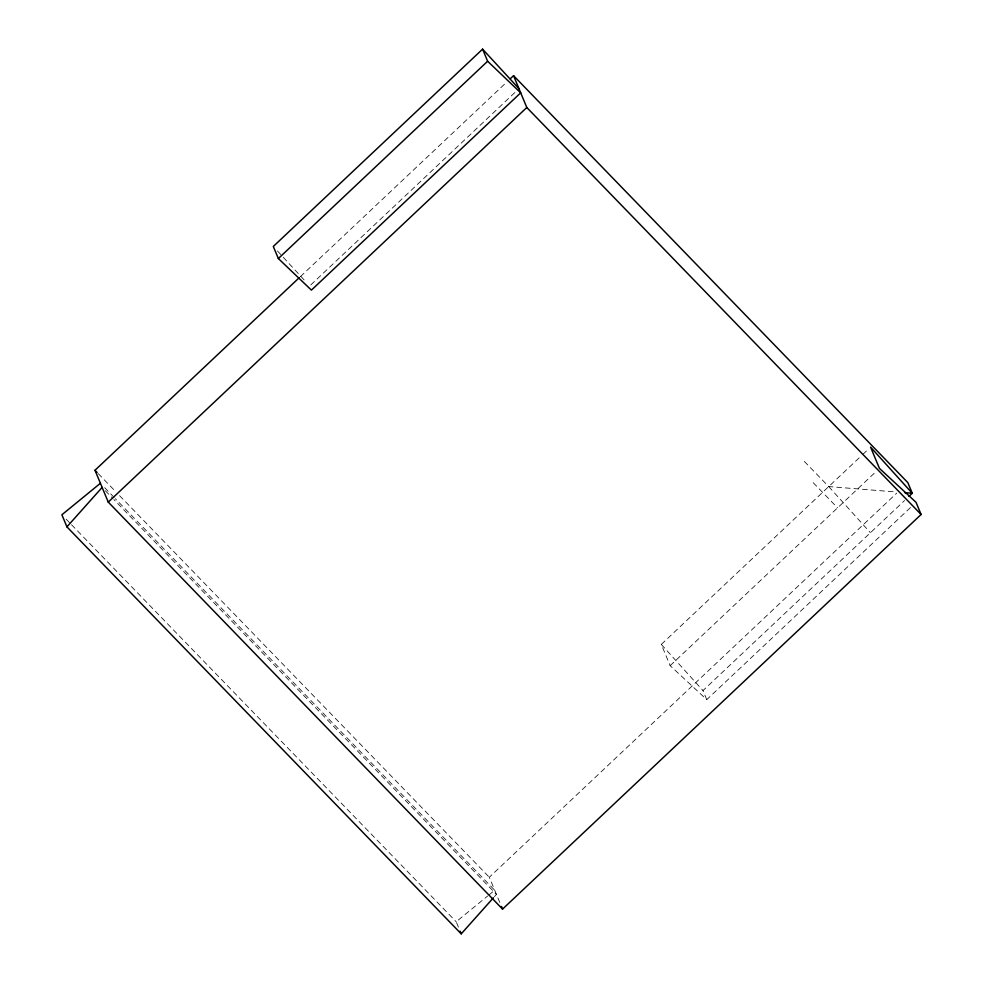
<?xml version="1.0" encoding="UTF-8"?>
<svg xmlns="http://www.w3.org/2000/svg" width="983" height="983" viewBox="0 0 983 983"><rect width="100%" height="100%" fill="white"/><g stroke="black" fill="none" stroke-linecap="round" stroke-linejoin="round"><path stroke-width="0.74" stroke-dasharray="4.92 3.69" d="M494.424 896.668L496.44 894.407L113.893 499.561M300.368 276.653L506.859 81.982M310.8 284.923L515.633 91.812M910.479 507.572L706.765 699.626L670.148 665.675L661.301 644.418L861.759 455.424M862.865 454.379L868.37 449.194M670.148 665.675L876.123 471.496M499.782 902.419L489.301 877.254L896.693 493.171M706.765 699.626L702.992 690.57L904.569 500.531M458.422 927.129L456.186 921.759L487.703 895.98M488.87 895.034L494.707 890.254L115.367 498.713M804.352 461.42L828.718 486.573L895.562 491.93M813.199 482.69L837.565 507.83M98.202 473.585L115.306 491.23M119.57 495.641L489.301 877.254M104.69 487.679L114.298 497.607M105.341 490.738L112.824 498.455M66.156 519.184L70.432 523.595M71.501 524.701L456.186 921.759M277.476 250.972L306.573 282.588M828.718 486.573L870.422 532.725M661.301 644.418L702.992 690.57"/><path stroke-width="1.47" d="M493.417 897.786L461.224 933.85L66.918 526.863L102.134 487.421M482.592 49.15L273.311 246.45L278.349 258.541L311.414 290.12L520.695 92.82L487.629 61.241L482.592 49.15L518.963 88.667M278.349 258.541L487.629 61.241M908.968 496.378L912.273 493.269L870.582 447.118L879.429 468.375L916.045 502.325L921.108 514.49L502.559 909.103L108.253 502.116L94.995 470.267L299.25 277.697M510.214 78.824L513.556 75.666L907.862 482.653L912.273 493.269L904.679 492.655M108.253 502.116L526.814 107.516L513.556 75.666M100.413 483.267L61.892 514.773L66.918 526.863M526.814 107.516L921.108 514.49M94.995 470.267L97.133 472.479M501.441 906.424L502.559 909.103M460.105 931.159L461.224 933.85"/></g></svg>
